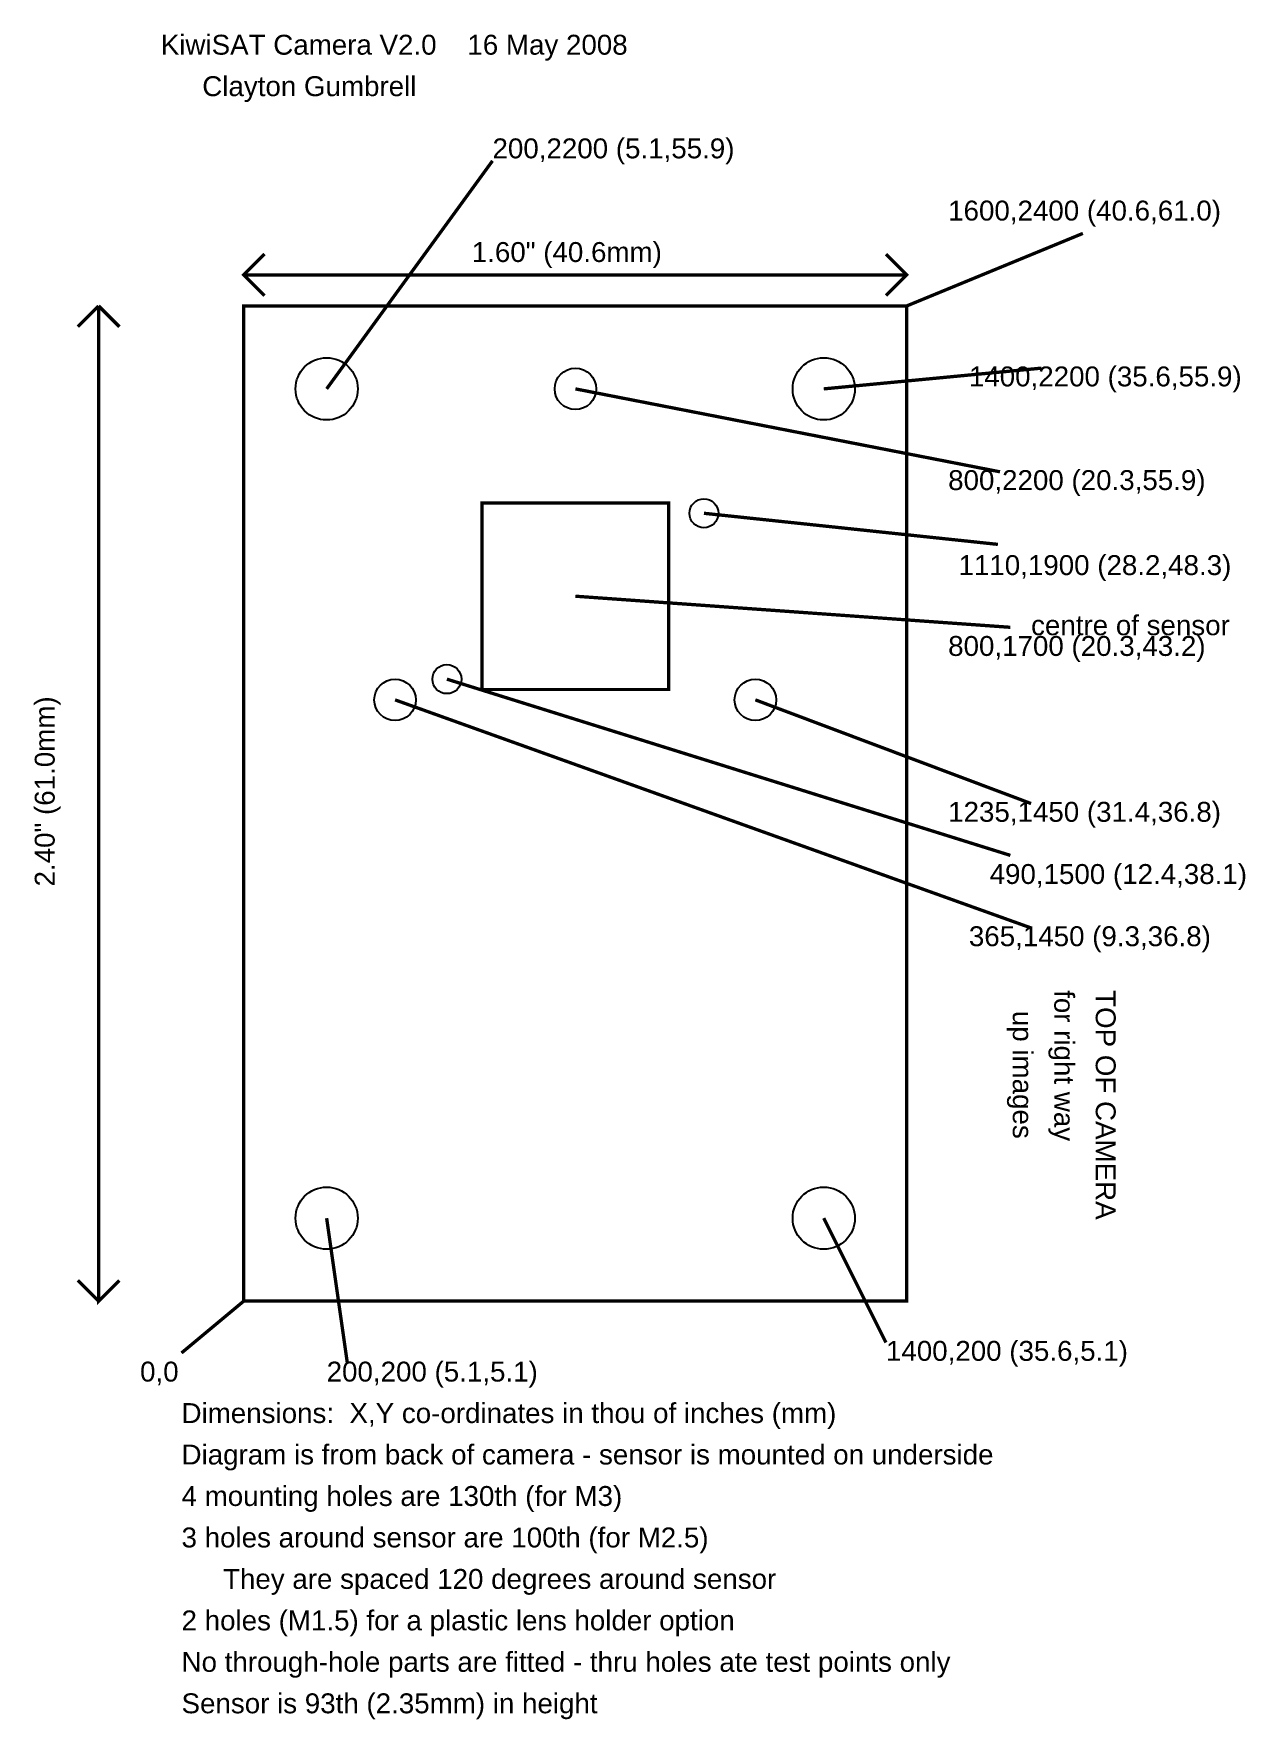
# Model space of a CAD drawing. Extents: x -1.73 to 1.19, y -2.04 to 2.03.
import ezdxf

# ---------------------------------------------------------------- set-up
doc = ezdxf.new("R2010")
doc.units = 0
doc.layers.get('0').update_dxf_attribs({"linetype": 'CONTINUOUS'})

msp = doc.modelspace()

# ---------------------------------------------------------------- linework, layer by layer
at = {"const_width": 0.008}
for points in [[(-1.022, 1.17), (-0.622, 1.72)], [(0.377, 1.37), (0.802, 1.545)], [(-1.172, 1.495), (-1.222, 1.445), (-1.172, 1.395)], [(0.327, 1.495), (0.377, 1.445), (0.327, 1.395)], [(-1.222, 1.445), (0.377, 1.445)], [(-1.572, 1.37), (-1.622, 1.32)], [(-1.572, 1.37), (-1.522, 1.32)], [(-1.572, 1.37), (-1.572, -1.03), (-1.522, -0.98)], [(-1.222, -1.03), (0.377, -1.03), (0.377, 1.37), (-1.222, 1.37), (-1.222, -1.03)], [(0.177, 1.17), (0.702, 1.22)], [(-0.422, 1.17), (0.602, 0.97)], [(-0.647, 0.445), (-0.197, 0.445), (-0.197, 0.895), (-0.647, 0.895), (-0.647, 0.445)], [(-0.112, 0.87), (0.597, 0.795)], [(-0.422, 0.67), (0.627, 0.595)], [(-0.732, 0.47), (0.627, 0.045)], [(-0.857, 0.42), (0.677, -0.13)], [(0.012, 0.42), (0.677, 0.17)], [(-1.022, -0.83), (-0.972, -1.18)], [(0.177, -0.83), (0.327, -1.13)], [(-1.572, -1.03), (-1.622, -0.98)], [(-1.222, -1.03), (-1.372, -1.155)]]:
    msp.add_lwpolyline(points, dxfattribs=at)
at = {"layer": '12632256'}
for centre, radius in [((-1.022, 1.17), 0.075), ((-0.422, 1.17), 0.05), ((0.177, 1.17), 0.075), ((-0.112, 0.87), 0.035), ((-0.732, 0.47), 0.035), ((-0.857, 0.42), 0.05), ((0.012, 0.42), 0.05), ((-1.022, -0.83), 0.075), ((0.177, -0.83), 0.075)]:
    msp.add_circle(centre, radius, dxfattribs=at)

# ---------------------------------------------------------------- texts
at = {"layer": '12632256', "width": 1.041667}
for s, p in [('KiwiSAT Camera V2.0    16 May 2008', (-1.422, 1.976)), ('Clayton Gumbrell', (-1.322, 1.876)), ('200,2200 (5.1,55.9)', (-0.622, 1.726)), ('1600,2400 (40.6,61.0)', (0.477, 1.576)), ('1.60" (40.6mm)', (-0.672, 1.476)), ('1400,2200 (35.6,55.9)', (0.527, 1.176)), ('800,2200 (20.3,55.9)', (0.477, 0.926)), ('1110,1900 (28.2,48.3)', (0.502, 0.721)), ('centre of sensor', (0.677, 0.576)), ('800,1700 (20.3,43.2)', (0.477, 0.526)), ('1235,1450 (31.4,36.8)', (0.477, 0.126)), ('490,1500 (12.4,38.1)', (0.577, -0.024)), ('365,1450 (9.3,36.8)', (0.527, -0.174)), ('1400,200 (35.6,5.1)', (0.327, -1.174)), ('0,0', (-1.472, -1.224)), ('200,200 (5.1,5.1)', (-1.022, -1.224)), ('Dimensions:  X,Y co-ordinates in thou of inches (mm)', (-1.372, -1.324)), ('Diagram is from back of camera - sensor is mounted on underside', (-1.372, -1.424)), ('4 mounting holes are 130th (for M3)', (-1.372, -1.524)), ('3 holes around sensor are 100th (for M2.5)', (-1.372, -1.624)), ('They are spaced 120 degrees around sensor', (-1.272, -1.724)), ('2 holes (M1.5) for a plastic lens holder option', (-1.372, -1.824)), ('No through-hole parts are fitted - thru holes ate test points only', (-1.372, -1.924)), ('Sensor is 93th (2.35mm) in height', (-1.372, -2.024))]:
    msp.add_text(s, height=0.048, dxfattribs=at).set_placement(p)
for s, rotation, p in [('2.40" (61.0mm)', 90, (-1.678, -0.03)), ('for right way', 270, (0.733, -0.28)), ('TOP OF CAMERA', 270, (0.833, -0.28)), ('up images', 270, (0.633, -0.33))]:
    msp.add_text(s, height=0.048, rotation=rotation, dxfattribs=at).set_placement(p)

doc.saveas('drawing.dxf')
